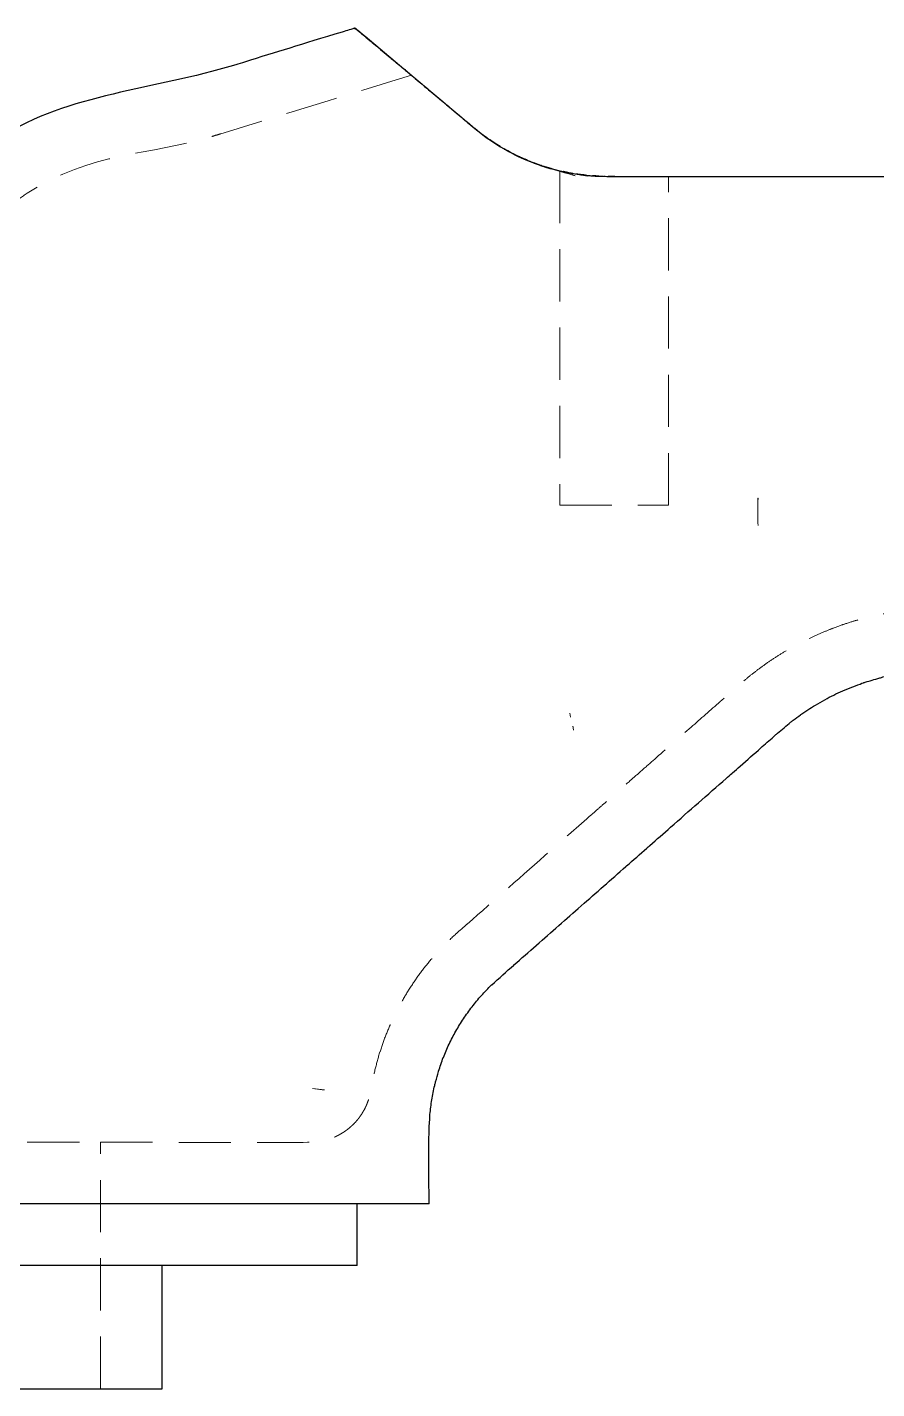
# Model space of a CAD drawing. Header units: millimetres. Extents: x -176 to 23, y -30 to 4.
# Drawn here: x -154.28 to -133.61, y -29.5 to 3.63 of the extents above; entities that cross this region are included whole.
import ezdxf

# ---------------------------------------------------------------- set-up
doc = ezdxf.new("R2010")
doc.units = ezdxf.units.MM
doc.linetypes.add('HIDDEN', pattern=[1.905, 1.27, -0.635])

msp = doc.modelspace()

# ---------------------------------------------------------------- linework, layer by layer
at = {"color": 7, "linetype": 'HIDDEN', "lineweight": 18}
for p, q in [((-146.301, 3.609), (-146.302, 3.609)), ((-146.301, 3.609), (-145.27, 2.744)), ((-146.271, 3.584), (-146.285, 3.595)), ((-146.074, 3.418), (-146.25, 3.566)), ((-145.543, 2.973), (-146.079, 3.423)), ((-146.062, 3.409), (-145.225, 2.706)), ((-144.844, 2.387), (-146.059, 3.406)), ((-146.052, 3.4), (-145.785, 3.176)), ((-145.498, 2.935), (-145.768, 3.161)), ((-145.546, 2.975), (-145.533, 2.965)), ((-145.284, 2.755), (-145.422, 2.871)), ((-145.257, 2.733), (-144.844, 2.386)), ((-145.244, 2.722), (-144.983, 2.503)), ((-144.966, 2.489), (-145.171, 2.66)), ((-145.144, 2.638), (-144.924, 2.454)), ((-145.139, 2.634), (-144.98, 2.501)), ((-145.028, 2.541), (-144.096, 1.759)), ((-144.96, 2.483), (-144.931, 2.46)), ((-144.955, 2.48), (-144.898, 2.432)), ((-144.937, 2.465), (-144.911, 2.443)), ((-144.895, 2.43), (-144.581, 2.166)), ((-144.877, 2.415), (-143.951, 1.637)), ((-144.858, 2.398), (-143.818, 1.525)), ((-144.8, 2.35), (-144.394, 2.009)), ((-144.6, 2.181), (-144.119, 1.778)), ((-143.719, 1.442), (-144.071, 1.738)), ((-144.042, 1.714), (-144.016, 1.691)), ((-143.816, 1.524), (-143.446, 1.214)), ((-143.685, 1.414), (-143.696, 1.423)), ((-143.682, 1.411), (-143.536, 1.289)), ((-143.524, 1.279), (-143.525, 1.279)), ((-143.442, 1.21), (-143.446, 1.213)), ((-143.421, 1.192), (-143.439, 1.208)), ((-143.098, 0.941), (-143.101, 0.943)), ((-142.976, 0.857), (-142.966, 0.849)), ((-142.518, 0.583), (-142.663, 0.661)), ((-141.325, 0.133), (-141.325, 0.133)), ((-141.325, 0.133), (-141.325, -8)), ((-141.086, 0.084), (-141.178, 0.103)), ((-140.955, 0.061), (-140.992, 0.067)), ((-140.568, 0.015), (-140.593, 0.018)), ((-140.431, 0.006), (-140.522, 0.012)), ((-140.294, 0.001), (-140.43, 0.006)), ((-140.21, 0.001), (-140.347, 0.003)), ((-140.252, 0.001), (-140.264, 0.002)), ((-139.063, 0), (-138.68, 0)), ((-138.675, -8), (-138.675, 0)), ((-138.675, 0), (-136.534, 0)), ((-141.325, -8), (-138.675, -8)), ((-154.281, -23.5), (-152.5, -23.5)), ((-152.5, -29.5), (-152.5, -23.5))]:
    msp.add_line(p, q, dxfattribs=at)
at = {"color": 7, "linetype": 'Continuous', "lineweight": 25}
for p, q in [((-142.974, 0.855), (-143.022, 0.887)), ((-143.01, 0.878), (-143.022, 0.886)), ((-142.966, 0.849), (-143.012, 0.88)), ((-142.886, 0.8), (-142.943, 0.835)), ((-142.235, 0.445), (-142.303, 0.475)), ((-141.952, 0.326), (-141.969, 0.333)), ((-141.509, 0.181), (-141.705, 0.239)), ((-141.007, 0.07), (-141.074, 0.083)), ((-140.522, 0.013), (-140.525, 0.013)), ((-140.473, 0.011), (-140.488, 0.011)), ((-140.369, 0.005), (-140.468, 0.011)), ((-139.987, 0), (-140.148, 0)), ((-144.502, -25), (-175.495, -25)), ((-146.25, -26.5), (-146.25, -25)), ((-146.25, -26.5), (-173.75, -26.5)), ((-151, -29.5), (-151, -26.5)), ((-169, -29.5), (-151, -29.5))]:
    msp.add_line(p, q, dxfattribs=at)
at = {"color": 7, "linetype": 'HIDDEN', "lineweight": 18, "flags": 128}
for points in [[(-146.263, 3.577), (-146.314, 3.592), (-146.267, 3.581)], [(-146.267, 3.581), (-146.289, 3.599), (-146.291, 3.601), (-146.299, 3.607)], [(-144.907, 2.439), (-144.905, 2.437), (-144.9, 2.434), (-144.898, 2.432)], [(-144.794, 2.344), (-144.793, 2.344), (-144.537, 2.129), (-144.566, 2.153), (-144.566, 2.153)], [(-144.391, 2.006), (-144.394, 2.009), (-144.401, 2.014)], [(-143.757, 1.474), (-143.764, 1.48), (-143.821, 1.528)], [(-143.766, 1.482), (-143.748, 1.467), (-143.717, 1.441), (-143.712, 1.436)], [(-143.442, 1.21), (-143.443, 1.21), (-143.56, 1.309), (-143.571, 1.318)], [(-141.296, 0.126), (-141.305, 0.128), (-141.314, 0.13), (-141.32, 0.132), (-141.324, 0.133), (-141.325, 0.133), (-141.324, 0.133)], [(-141.32, 0.132), (-141.324, 0.133), (-141.324, 0.133)], [(-140.148, 0), (-140.18, 0), (-140.29, 0.001)], [(-140.287, 0.001), (-140.23, 0.001), (-140.18, 0)], [(-141.071, -13.11), (-141.059, -13.156), (-141.081, -13.062), (-141.071, -13.11)], [(-140.998, -13.402), (-140.995, -13.42), (-140.986, -13.471), (-141.008, -13.373), (-140.998, -13.402)], [(-147.101, -22.229), (-147.051, -22.23), (-147.34, -22.196), (-147.101, -22.229)]]:
    msp.add_lwpolyline(points, dxfattribs=at)
at = {"color": 7, "linetype": 'Continuous', "lineweight": 25, "flags": 128}
for points in [[(-146.302, 3.609), (-146.302, 3.61), (-146.302, 3.609)], [(-146.302, 3.609), (-146.301, 3.609), (-146.299, 3.607), (-146.299, 3.607), (-146.288, 3.598), (-146.283, 3.594), (-146.253, 3.569), (-146.25, 3.566), (-146.207, 3.53), (-146.185, 3.511), (-146.15, 3.482), (-146.144, 3.477), (-146.096, 3.437), (-146.079, 3.423), (-146.07, 3.415), (-146.042, 3.392), (-145.986, 3.344), (-145.983, 3.343), (-145.916, 3.286), (-145.888, 3.263), (-145.844, 3.226), (-145.778, 3.17), (-145.768, 3.162), (-145.757, 3.152), (-145.683, 3.091), (-145.633, 3.048), (-145.594, 3.016), (-145.5, 2.937), (-145.497, 2.934), (-145.45, 2.895), (-145.424, 2.873), (-145.392, 2.846), (-145.371, 2.828), (-145.316, 2.782), (-145.305, 2.774), (-145.259, 2.735), (-145.217, 2.699), (-145.173, 2.662), (-145.16, 2.652), (-145.097, 2.599), (-145.074, 2.579), (-145.029, 2.542), (-144.963, 2.487), (-144.957, 2.481), (-144.878, 2.415), (-144.841, 2.384), (-144.794, 2.345), (-144.707, 2.271), (-144.613, 2.192), (-144.561, 2.149), (-144.514, 2.11), (-144.412, 2.024), (-144.351, 1.973), (-144.305, 1.934), (-144.194, 1.841), (-144.178, 1.828), (-144.077, 1.743), (-143.996, 1.675), (-143.958, 1.643), (-143.835, 1.539), (-143.805, 1.514), (-143.707, 1.432), (-143.671, 1.402), (-143.604, 1.346), (-143.577, 1.323), (-143.442, 1.21), (-143.394, 1.17), (-143.205, 1.019), (-143.155, 0.983), (-143.087, 0.933), (-143.012, 0.879), (-142.851, 0.773), (-142.829, 0.76), (-142.763, 0.72), (-142.639, 0.647), (-142.453, 0.547), (-142.424, 0.532), (-142.418, 0.529), (-142.186, 0.42), (-142.071, 0.373), (-142.019, 0.352), (-141.944, 0.322), (-141.707, 0.239), (-141.693, 0.234), (-141.562, 0.195), (-141.512, 0.182), (-141.333, 0.136), (-141.296, 0.126), (-141.025, 0.072), (-140.953, 0.062), (-140.894, 0.053), (-140.772, 0.036), (-140.748, 0.032), (-140.567, 0.017), (-140.466, 0.008), (-140.18, 0), (-140.081, 0), (-139.76, 0), (-139.59, 0), (-138.443, 0), (-137.963, 0), (-137.319, 0), (-136.217, 0), (-136.082, 0), (-135.94, 0), (-135.137, 0), (-134.101, 0), (-134.074, 0), (-133.03, 0)], [(-142.809, 0.748), (-142.772, 0.725), (-142.818, 0.754), (-142.84, 0.769), (-142.828, 0.761), (-142.867, 0.787), (-142.976, 0.857), (-142.976, 0.857)], [(-142.453, 0.547), (-142.424, 0.533), (-142.419, 0.531)], [(-142.339, 0.492), (-142.381, 0.512), (-142.418, 0.529)], [(-141.965, 0.331), (-141.991, 0.341), (-142.059, 0.368)]]:
    msp.add_lwpolyline(points, dxfattribs=at)
at = {"color": 7, "linetype": 'HIDDEN', "lineweight": 18}
for centre, radius, start, end in [((-140.019, 5.219), 5.272, 229.3961, 232.2325), ((-140.17, 5.021), 5.022, 230.0632, 257.5994), ((-140.8, 4.236), 4.016, 229.7651, 232.665), ((-140.248, 4.9), 4.879, 232.3263, 243.1324), ((-140.427, 4.66), 4.58, 232.287, 235.4848), ((-140.589, 4.366), 4.246, 235.2335, 240.1092), ((-141.043, 3.407), 3.189, 238.7696, 244.4685), ((-140.211, 4.897), 4.893, 243.1747, 258.5448), ((-140.866, 3.433), 3.289, 243.3913, 248.7306), ((-140.604, 3.729), 3.66, 248.1687, 252.467), ((-140.191, 4.95), 4.949, 257.0946, 260.3381), ((-140.213, 4.826), 4.823, 257.6115, 261.2533), ((-140.259, 4.525), 4.519, 258.2162, 264.7054), ((-140.261, 4.431), 4.426, 260.1173, 263.6678), ((-140.115, 5.649), 5.651, 261.4724, 265.7302), ((-136.707, 33.527), 33.735, 262.8034, 263.2437), ((-140.181, 4.974), 4.974, 263.4784, 270.0121), ((-140.124, 5.617), 5.618, 264.3823, 267.7075), ((-140.082, 7.521), 7.522, 266.3008, 269.2548)]:
    msp.add_arc(centre, radius, start, end, dxfattribs=at)
at = {"color": 7, "linetype": 'Continuous', "lineweight": 25}
for points, knots in [([(-146.302, 3.609), (-146.313, 3.606), (-146.328, 3.603), (-146.365, 3.589), (-147.561, 3.23), (-148.263, 3.008), (-149.155, 2.735), (-151.133, 2.127), (-153.651, 1.979), (-155.51, 0.556), (-156.11, 0.132), (-156.426, -0.116), (-157.011, -0.555), (-157.292, -0.791), (-157.865, -1.246), (-158.14, -1.49), (-158.981, -2.196), (-159.522, -2.692), (-160.623, -3.659), (-161.175, -4.145), (-162.825, -5.596), (-163.927, -6.564), (-166.127, -8.498), (-167.229, -9.467), (-169.429, -11.401), (-170.533, -12.371), (-172.183, -13.822), (-172.736, -14.309), (-173.424, -14.914), (-173.563, -15.036), (-173.701, -15.157), (-173.715, -15.17), (-173.784, -15.231), (-173.852, -15.292), (-173.974, -15.4), (-174.035, -15.469), (-174.101, -15.531), (-174.161, -15.598), (-174.287, -15.729), (-174.457, -15.94), (-174.617, -16.158), (-174.764, -16.384), (-174.899, -16.618), (-175.02, -16.858), (-175.129, -17.104), (-175.224, -17.355), (-175.306, -17.612), (-175.374, -17.873), (-175.428, -18.139), (-175.467, -18.407), (-175.492, -18.679), (-175.5, -18.861), (-175.5, -19.135), (-175.5, -19.319), (-175.5, -19.868), (-175.5, -20.241), (-175.502, -22.074), (-175.498, -23.54), (-175.495, -25)], [0, 0, 0, 0, 0.001376, 0.001851, 0.008386, 0.064701, 0.069751, 0.071056, 0.205412, 0.228148, 0.230495, 0.255303, 0.255357, 0.280151, 0.280201, 0.305008, 0.305054, 0.354703, 0.354795, 0.404495, 0.404537, 0.503941, 0.504022, 0.603316, 0.603506, 0.702767, 0.70299, 0.752634, 0.752733, 0.765165, 0.765169, 0.76517, 0.766498, 0.771375, 0.771381, 0.77756, 0.777563, 0.777566, 0.783716, 0.789845, 0.795955, 0.802051, 0.808137, 0.814218, 0.820298, 0.82638, 0.83247, 0.83857, 0.844686, 0.850822, 0.856984, 0.863177, 0.863178, 0.875612, 0.875616, 0.900483, 0.900915, 1, 1, 1, 1]), ([(-143.167, 0.991), (-143.174, 0.997), (-143.186, 1.006), (-143.211, 1.024), (-143.221, 1.031)], [0, 0, 0, 0, 0.607121, 1, 1, 1, 1]), ([(-143.101, 0.943), (-143.136, 0.969), (-143.184, 1.004), (-143.193, 1.011), (-143.199, 1.016), (-143.2, 1.016)], [0, 0, 0, 0, 0.7106208, 0.9524661, 1, 1, 1, 1]), ([(-142.509, 0.577), (-142.511, 0.578), (-142.517, 0.582), (-142.528, 0.59), (-142.561, 0.608), (-142.704, 0.683), (-142.67, 0.665), (-142.668, 0.663)], [0, 0, 0, 0, 0.073289, 0.306394, 0.628921, 0.973617, 1, 1, 1, 1]), ([(-142.663, 0.661), (-142.62, 0.638), (-142.515, 0.581), (-142.575, 0.609), (-142.681, 0.672), (-142.685, 0.674), (-142.686, 0.675)], [0, 0, 0, 0, 0.283065, 0.688738, 0.830796, 1, 1, 1, 1]), ([(-142.433, 0.538), (-142.425, 0.533), (-142.415, 0.528), (-142.578, 0.615), (-142.547, 0.599), (-142.518, 0.583)], [0, 0, 0, 0, 0.180877, 0.237147, 1, 1, 1, 1]), ([(-142.138, 0.4), (-142.142, 0.402), (-142.148, 0.405), (-142.525, 0.572), (-142.143, 0.401), (-142.268, 0.463), (-142.27, 0.455), (-142.44, 0.54), (-142.386, 0.514), (-142.405, 0.523), (-142.419, 0.531)], [0, 0, 0, 0, 0.027802, 0.032748, 0.139881, 0.191291, 0.257079, 0.464004, 0.573247, 1, 1, 1, 1]), ([(-142.109, 0.389), (-142.126, 0.397), (-142.155, 0.411), (-142.211, 0.435), (-142.235, 0.445)], [0, 0, 0, 0, 0.582705, 1, 1, 1, 1]), ([(-141.796, 0.27), (-141.757, 0.255), (-141.715, 0.239), (-141.816, 0.28), (-141.909, 0.312), (-141.989, 0.34)], [0, 0, 0, 0, 0.639434, 0.687896, 1, 1, 1, 1]), ([(-141.511, 0.182), (-141.51, 0.183), (-141.509, 0.185), (-141.567, 0.197), (-141.518, 0.184), (-141.749, 0.251), (-141.704, 0.238), (-141.702, 0.238)], [0, 0, 0, 0, 0.378824, 0.639582, 0.812589, 0.993362, 1, 1, 1, 1]), ([(-141.293, 0.126), (-141.294, 0.126), (-141.296, 0.126), (-141.298, 0.127), (-141.299, 0.127)], [0, 0, 0, 0, 0.515197, 1, 1, 1, 1]), ([(-141.194, 0.107), (-141.195, 0.108), (-141.263, 0.124), (-141.238, 0.117), (-141.213, 0.11)], [0, 0, 0, 0, 0.026579, 1, 1, 1, 1]), ([(-141.161, 0.1), (-141.164, 0.101), (-141.17, 0.103), (-141.263, 0.118), (-141.235, 0.114), (-141.211, 0.11)], [0, 0, 0, 0, 0.267427, 0.382658, 1, 1, 1, 1]), ([(-141.022, 0.071), (-141.002, 0.062), (-140.981, 0.052), (-141.116, 0.093), (-141.244, 0.113), (-141.204, 0.106), (-141.168, 0.101)], [0, 0, 0, 0, 0.761741, 0.797234, 0.822452, 1, 1, 1, 1]), ([(-141.214, 0.111), (-141.218, 0.111), (-141.224, 0.112), (-141.228, 0.113), (-141.229, 0.113)], [0, 0, 0, 0, 0.777792, 1, 1, 1, 1]), ([(-141.178, 0.103), (-141.158, 0.098), (-141.105, 0.085), (-141.208, 0.11), (-141.218, 0.111), (-141.219, 0.111), (-141.219, 0.111)], [0, 0, 0, 0, 0.284317, 0.750606, 0.976926, 1, 1, 1, 1]), ([(-140.992, 0.067), (-141.03, 0.074), (-141.074, 0.082), (-141.084, 0.084), (-141.086, 0.084)], [0, 0, 0, 0, 0.863122, 1, 1, 1, 1]), ([(-140.664, 0.025), (-140.688, 0.029), (-140.733, 0.035), (-140.877, 0.048), (-140.904, 0.054), (-140.926, 0.058)], [0, 0, 0, 0, 0.187179, 0.346111, 1, 1, 1, 1]), ([(-140.786, 0.04), (-140.79, 0.04), (-140.873, 0.05), (-140.823, 0.044), (-140.775, 0.039)], [0, 0, 0, 0, 0.04484, 1, 1, 1, 1]), ([(-140.757, 0.037), (-140.773, 0.039), (-140.792, 0.042), (-140.833, 0.046), (-140.842, 0.047)], [0, 0, 0, 0, 0.788905, 1, 1, 1, 1]), ([(-140.468, 0.011), (-140.481, 0.012), (-140.529, 0.015), (-140.529, 0.015), (-140.529, 0.014)], [0, 0, 0, 0, 0.268377, 1, 1, 1, 1]), ([(-140.38, 0.006), (-140.402, 0.008), (-140.433, 0.011), (-140.506, 0.012), (-140.453, 0.01), (-140.483, 0.011), (-140.486, 0.01), (-140.501, 0.011), (-140.503, 0.011)], [0, 0, 0, 0, 0.1176126, 0.1688553, 0.3955752, 0.6623542, 0.9395062, 1, 1, 1, 1]), ([(-144.502, -25), (-144.504, -24.822), (-144.506, -24.579), (-144.508, -24.105), (-144.506, -23.8), (-144.511, -23.436), (-144.503, -23.306), (-144.499, -23.065), (-144.486, -22.945), (-144.481, -22.825), (-144.474, -22.766), (-144.47, -22.706), (-144.454, -22.587), (-144.447, -22.528), (-144.426, -22.411), (-144.418, -22.351), (-144.393, -22.235), (-144.382, -22.176), (-144.36, -22.09), (-144.328, -21.976), (-144.298, -21.862), (-144.274, -21.776), (-144.233, -21.665), (-144.203, -21.547), (-144.11, -21.333), (-144.069, -21.218), (-143.961, -21.01), (-143.913, -20.899), (-143.79, -20.699), (-143.734, -20.592), (-143.597, -20.401), (-143.533, -20.297), (-143.383, -20.116), (-143.311, -20.017), (-143.148, -19.846), (-143.069, -19.751), (-142.8, -19.511), (-142.62, -19.347), (-142.258, -19.029), (-142.074, -18.868), (-141.53, -18.389), (-141.164, -18.068), (-140.44, -17.431), (-140.069, -17.104), (-139.539, -16.639), (-139.359, -16.48), (-139.17, -16.314), (-138.976, -16.144), (-138.344, -15.585), (-137.683, -15.007), (-137.175, -14.56), (-137.064, -14.463), (-136.825, -14.253), (-136.582, -14.039), (-136.302, -13.792), (-136.164, -13.671), (-135.942, -13.474), (-135.785, -13.351), (-135.608, -13.2), (-135.514, -13.141), (-135.445, -13.086), (-135.391, -13.051), (-135.294, -12.983), (-135.133, -12.884), (-134.8, -12.685), (-134.415, -12.497), (-134.02, -12.353), (-133.922, -12.316), (-133.897, -12.309), (-133.815, -12.284), (-133.64, -12.233), (-133.401, -12.162), (-133.314, -12.153), (-133.038, -12.088), (-133.082, -12.092), (-132.528, -12.026), (-132.507, -12.018), (-131.671, -11.989), (-131.86, -11.995), (-132, -12)], [0, 0, 0, 0, 0.024257, 0.033041, 0.064852, 0.066155, 0.082594, 0.082602, 0.098977, 0.098981, 0.098983, 0.107136, 0.107139, 0.115269, 0.115275, 0.123383, 0.123392, 0.131481, 0.131486, 0.135492, 0.14762, 0.147637, 0.147672, 0.163759, 0.163831, 0.179869, 0.179939, 0.195983, 0.196051, 0.212122, 0.212186, 0.228305, 0.228367, 0.244552, 0.24461, 0.260889, 0.261008, 0.293808, 0.293938, 0.326759, 0.32706, 0.392662, 0.393017, 0.458566, 0.459686, 0.489339, 0.491607, 0.493888, 0.524599, 0.606415, 0.614639, 0.615927, 0.627115, 0.65761, 0.659758, 0.67911, 0.682586, 0.701367, 0.705136, 0.71565, 0.716932, 0.718046, 0.729316, 0.729483, 0.751562, 0.773692, 0.795616, 0.79598, 0.797107, 0.800263, 0.820361, 0.824747, 0.837492, 0.851208, 0.869042, 0.89058, 0.900106, 0.92561, 1, 1, 1, 1])]:
    msp.add_open_spline(points, degree=3, knots=knots, dxfattribs=at)
at = {"color": 7, "linetype": 'HIDDEN', "lineweight": 18}
for points, knots in [([(-146.288, 3.598), (-146.259, 3.574), (-146.22, 3.541), (-146.338, 3.64), (-146.2, 3.524), (-146.073, 3.418)], [0, 0, 0, 0, 0.1861521, 0.2554543, 1, 1, 1, 1]), ([(-146.301, 3.609), (-146.202, 3.526), (-146.094, 3.436), (-145.991, 3.349), (-145.984, 3.343)], [0, 0, 0, 0, 0.930594, 1, 1, 1, 1]), ([(-146.149, 3.481), (-145.899, 3.272), (-145.446, 2.891), (-144.992, 2.511), (-144.788, 2.34)], [0, 0, 0, 0, 0.550853, 1, 1, 1, 1]), ([(-146.029, 3.381), (-145.804, 3.192), (-145.549, 2.978), (-145.297, 2.766), (-145.267, 2.741)], [0, 0, 0, 0, 0.882213, 1, 1, 1, 1]), ([(-145.697, 3.102), (-145.671, 3.08), (-145.643, 3.057), (-145.947, 3.312), (-145.395, 2.848), (-144.843, 2.386)], [0, 0, 0, 0, 0.098727, 0.100772, 1, 1, 1, 1]), ([(-145.883, 3.258), (-145.899, 3.272), (-145.955, 3.319), (-145.552, 2.981), (-145.262, 2.737)], [0, 0, 0, 0, 0.278779, 1, 1, 1, 1]), ([(-145.875, 3.251), (-145.857, 3.236), (-145.837, 3.22), (-145.877, 3.253), (-145.88, 3.256)], [0, 0, 0, 0, 0.9109494, 1, 1, 1, 1]), ([(-145.513, 2.948), (-145.641, 3.055), (-146.008, 3.363), (-145.558, 2.985), (-145.264, 2.739)], [0, 0, 0, 0, 0.348607, 1, 1, 1, 1]), ([(-145.433, 2.88), (-145.459, 2.903), (-145.508, 2.943), (-145.831, 3.215), (-145.834, 3.217), (-145.835, 3.218)], [0, 0, 0, 0, 0.490273, 0.903937, 1, 1, 1, 1]), ([(-145.224, 2.705), (-145.351, 2.812), (-145.527, 2.96), (-145.597, 3.018), (-145.617, 3.035)], [0, 0, 0, 0, 0.720952, 1, 1, 1, 1]), ([(-145.273, 2.747), (-145.366, 2.824), (-145.592, 3.014), (-145.594, 3.016), (-145.595, 3.017)], [0, 0, 0, 0, 0.406912, 1, 1, 1, 1]), ([(-145.343, 2.805), (-145.346, 2.808), (-145.384, 2.84), (-145.42, 2.87), (-145.452, 2.897)], [0, 0, 0, 0, 0.079614, 1, 1, 1, 1]), ([(-145.445, 2.891), (-145.331, 2.795), (-145.168, 2.658), (-145.387, 2.842), (-145.315, 2.782), (-145.283, 2.755)], [0, 0, 0, 0, 0.563318, 0.799767, 1, 1, 1, 1]), ([(-145.424, 2.873), (-145.41, 2.861), (-145.369, 2.827), (-145.401, 2.854), (-145.423, 2.872)], [0, 0, 0, 0, 0.350528, 1, 1, 1, 1]), ([(-145.42, 2.869), (-145.403, 2.855), (-145.368, 2.826), (-145.312, 2.779), (-145.284, 2.755)], [0, 0, 0, 0, 0.484487, 1, 1, 1, 1]), ([(-145.285, 2.757), (-145.287, 2.758), (-145.303, 2.772), (-145.292, 2.762), (-145.281, 2.753)], [0, 0, 0, 0, 0.0892175, 1, 1, 1, 1]), ([(-145.242, 2.72), (-145.084, 2.588), (-144.816, 2.363), (-145.295, 2.765), (-145.19, 2.677), (-145.171, 2.661)], [0, 0, 0, 0, 0.537038, 0.913652, 1, 1, 1, 1]), ([(-144.928, 2.457), (-144.916, 2.447), (-144.905, 2.438), (-145.048, 2.557), (-145.15, 2.643), (-145.252, 2.729)], [0, 0, 0, 0, 0.230255, 0.230631, 1, 1, 1, 1]), ([(-144.924, 2.453), (-145.014, 2.529), (-145.133, 2.629), (-145.214, 2.697), (-145.234, 2.714)], [0, 0, 0, 0, 0.7599922, 1, 1, 1, 1]), ([(-145.177, 2.665), (-145.175, 2.664), (-145.173, 2.662), (-145.176, 2.665), (-145.177, 2.666)], [0, 0, 0, 0, 0.647654, 1, 1, 1, 1]), ([(-144.974, 2.496), (-145.023, 2.536), (-145.09, 2.593), (-145.15, 2.643), (-145.167, 2.657)], [0, 0, 0, 0, 0.7231021, 1, 1, 1, 1]), ([(-144.933, 2.461), (-146.479, 1.987), (-148.07, 1.5), (-149.674, 1.007), (-149.751, 0.983), (-151.273, 0.512), (-152.845, 0.614), (-154.547, -0.59), (-154.606, -0.637), (-154.875, -0.819), (-155.152, -1.035), (-155.68, -1.422), (-155.935, -1.63), (-156.454, -2.03), (-156.703, -2.244), (-157.212, -2.658), (-157.456, -2.878), (-157.964, -3.313), (-158.218, -3.542), (-158.985, -4.217), (-159.498, -4.668), (-162.055, -6.916), (-164.105, -8.718), (-167.177, -11.418), (-168.205, -12.322), (-170.252, -14.122), (-171.279, -15.024), (-172.431, -16.037), (-172.561, -16.152), (-172.791, -16.353), (-172.889, -16.448), (-173.032, -16.578), (-173.11, -16.668), (-173.225, -16.801), (-173.332, -16.941), (-173.432, -17.086), (-173.524, -17.235), (-173.609, -17.389), (-173.685, -17.546), (-173.754, -17.708), (-173.815, -17.872), (-173.867, -18.04), (-173.911, -18.21), (-173.947, -18.382), (-173.973, -18.557), (-173.989, -18.693), (-173.993, -18.811), (-173.999, -18.87), (-173.999, -18.953), (-173.999, -19.026), (-174, -19.098), (-174, -19.47), (-173.999, -19.814), (-174, -20.168), (-174.001, -20.771), (-174.033, -21.297), (-173.995, -22.098), (-173.996, -22.109), (-173.988, -22.172), (-173.986, -22.216), (-173.969, -22.292), (-173.963, -22.338), (-173.94, -22.412), (-173.93, -22.458), (-173.901, -22.53), (-173.887, -22.575), (-173.852, -22.644), (-173.834, -22.688), (-173.794, -22.753), (-173.773, -22.796), (-173.728, -22.857), (-173.703, -22.899), (-173.653, -22.956), (-173.624, -22.995), (-173.57, -23.048), (-173.538, -23.085), (-173.481, -23.132), (-173.444, -23.168), (-173.384, -23.209), (-173.343, -23.242), (-173.282, -23.278), (-173.236, -23.309), (-173.175, -23.337), (-173.124, -23.366), (-173.064, -23.388), (-173.005, -23.414), (-172.95, -23.429), (-172.88, -23.452), (-172.834, -23.46), (-172.748, -23.481), (-172.716, -23.482), (-172.622, -23.499), (-172.5, -23.5), (-172.475, -23.507), (-169.979, -23.503), (-167.5, -23.5)], [0, 0, 0, 0, 0.100944, 0.103819, 0.104699, 0.105984, 0.203343, 0.211512, 0.211886, 0.212347, 0.232771, 0.232813, 0.253226, 0.253264, 0.273683, 0.273718, 0.294161, 0.294193, 0.315431, 0.315466, 0.357938, 0.358011, 0.527883, 0.52819, 0.613111, 0.613279, 0.698202, 0.698369, 0.708995, 0.709006, 0.717441, 0.717443, 0.72113, 0.724803, 0.728465, 0.732118, 0.735765, 0.739408, 0.74305, 0.746691, 0.750334, 0.75398, 0.757632, 0.761293, 0.764964, 0.768649, 0.76979, 0.772353, 0.772353, 0.774966, 0.776877, 0.776878, 0.798149, 0.798447, 0.798834, 0.836594, 0.838568, 0.839668, 0.839974, 0.842246, 0.842554, 0.844825, 0.845133, 0.847403, 0.847715, 0.849983, 0.850298, 0.852563, 0.852882, 0.855145, 0.855469, 0.857728, 0.858057, 0.860314, 0.860649, 0.862903, 0.863246, 0.865496, 0.865851, 0.868096, 0.868466, 0.870705, 0.871096, 0.873328, 0.873753, 0.875976, 0.876463, 0.878672, 0.879285, 0.881477, 0.882474, 0.884668, 0.887268, 0.888044, 1, 1, 1, 1]), ([(-144.737, 2.297), (-144.784, 2.336), (-144.849, 2.39), (-144.751, 2.308), (-144.821, 2.367), (-144.873, 2.411)], [0, 0, 0, 0, 0.405159, 0.556144, 1, 1, 1, 1]), ([(-144.574, 2.16), (-144.653, 2.226), (-144.754, 2.311), (-144.845, 2.388), (-144.866, 2.405)], [0, 0, 0, 0, 0.778969, 1, 1, 1, 1]), ([(-144.861, 2.401), (-144.648, 2.222), (-144.392, 2.007), (-144.091, 1.754), (-144.014, 1.69), (-143.98, 1.661)], [0, 0, 0, 0, 0.734388, 0.882782, 1, 1, 1, 1]), ([(-144.1, 1.762), (-144.336, 1.96), (-144.575, 2.161), (-144.851, 2.392), (-144.855, 2.395)], [0, 0, 0, 0, 0.987174, 1, 1, 1, 1]), ([(-144.119, 1.778), (-144.189, 1.837), (-144.434, 2.043), (-144.678, 2.247), (-144.851, 2.392)], [0, 0, 0, 0, 0.288613, 1, 1, 1, 1]), ([(-144.799, 2.349), (-144.74, 2.299), (-144.655, 2.228), (-144.597, 2.179), (-144.579, 2.164)], [0, 0, 0, 0, 0.692277, 1, 1, 1, 1]), ([(-144.632, 2.209), (-144.668, 2.239), (-144.71, 2.274), (-144.758, 2.314), (-144.765, 2.32)], [0, 0, 0, 0, 0.850934, 1, 1, 1, 1]), ([(-144.436, 2.044), (-144.442, 2.049), (-144.477, 2.078), (-144.514, 2.109), (-144.544, 2.135)], [0, 0, 0, 0, 0.178707, 1, 1, 1, 1]), ([(-144.544, 2.135), (-144.468, 2.071), (-144.389, 2.005), (-144.297, 1.928), (-144.295, 1.926)], [0, 0, 0, 0, 0.977804, 1, 1, 1, 1]), ([(-144.084, 1.749), (-144.2, 1.846), (-144.317, 1.944), (-144.509, 2.105), (-144.512, 2.108)], [0, 0, 0, 0, 0.9830989, 1, 1, 1, 1]), ([(-144.418, 2.029), (-144.442, 2.049), (-144.469, 2.072), (-144.5, 2.098), (-144.503, 2.1)], [0, 0, 0, 0, 0.914576, 1, 1, 1, 1]), ([(-144.428, 2.037), (-144.405, 2.018), (-144.33, 1.955), (-144.282, 1.915), (-144.248, 1.886)], [0, 0, 0, 0, 0.296391, 1, 1, 1, 1]), ([(-144.338, 1.962), (-144.245, 1.884), (-144.146, 1.801), (-144.114, 1.774), (-144.112, 1.772)], [0, 0, 0, 0, 0.944042, 1, 1, 1, 1]), ([(-144.276, 1.91), (-144.098, 1.76), (-143.904, 1.598), (-143.754, 1.472), (-143.732, 1.453), (-143.724, 1.446)], [0, 0, 0, 0, 0.879957, 0.955135, 1, 1, 1, 1]), ([(-144.066, 1.733), (-144.044, 1.715), (-143.988, 1.668), (-143.931, 1.621), (-143.897, 1.591)], [0, 0, 0, 0, 0.3867919, 1, 1, 1, 1]), ([(-143.73, 1.452), (-143.758, 1.475), (-143.867, 1.567), (-143.968, 1.652), (-144.045, 1.716)], [0, 0, 0, 0, 0.2468567, 1, 1, 1, 1]), ([(-144.038, 1.71), (-144.016, 1.692), (-143.97, 1.653), (-144.015, 1.691), (-144.039, 1.711)], [0, 0, 0, 0, 0.454604, 1, 1, 1, 1]), ([(-143.668, 1.399), (-143.606, 1.348), (-143.299, 1.09), (-143.96, 1.645), (-143.249, 1.048), (-144.025, 1.7), (-143.922, 1.612), (-143.821, 1.528)], [0, 0, 0, 0, 0.061611, 0.306115, 0.608669, 0.620491, 1, 1, 1, 1]), ([(-143.792, 1.504), (-143.679, 1.409), (-143.539, 1.292), (-143.748, 1.467), (-143.787, 1.499)], [0, 0, 0, 0, 0.813057, 1, 1, 1, 1]), ([(-143.623, 1.362), (-143.573, 1.32), (-143.502, 1.26), (-143.618, 1.358), (-143.668, 1.4), (-143.686, 1.415)], [0, 0, 0, 0, 0.61611, 0.866262, 1, 1, 1, 1]), ([(-143.442, 1.21), (-143.44, 1.208), (-143.434, 1.203), (-143.458, 1.224), (-143.474, 1.237)], [0, 0, 0, 0, 0.3423775, 1, 1, 1, 1]), ([(-143.2, 1.016), (-143.207, 1.021), (-143.232, 1.038), (-143.313, 1.104), (-143.3, 1.094), (-143.292, 1.088)], [0, 0, 0, 0, 0.128255, 0.468937, 1, 1, 1, 1]), ([(-143.221, 1.031), (-143.224, 1.034), (-143.241, 1.046), (-143.257, 1.06), (-143.281, 1.08), (-143.301, 1.096)], [0, 0, 0, 0, 0.040857, 0.20784, 1, 1, 1, 1]), ([(-143.022, 0.887), (-143.024, 0.888), (-143.159, 0.976), (-142.978, 0.859), (-143.037, 0.899), (-143.073, 0.923)], [0, 0, 0, 0, 0.006032, 0.408891, 1, 1, 1, 1]), ([(-142.943, 0.835), (-142.932, 0.83), (-142.766, 0.731), (-143.258, 1.033), (-142.735, 0.7), (-142.945, 0.837), (-142.974, 0.855)], [0, 0, 0, 0, 0.01925, 0.316735, 0.907699, 1, 1, 1, 1]), ([(-143.012, 0.88), (-143.013, 0.88), (-143.017, 0.883), (-143.032, 0.893), (-143.028, 0.891), (-143.027, 0.89)], [0, 0, 0, 0, 0.015346, 0.458307, 1, 1, 1, 1]), ([(-142.782, 0.731), (-142.811, 0.748), (-142.861, 0.78), (-142.872, 0.789), (-142.832, 0.763), (-142.878, 0.794), (-142.886, 0.8)], [0, 0, 0, 0, 0.421984, 0.738331, 0.953731, 1, 1, 1, 1]), ([(-142.668, 0.663), (-142.61, 0.629), (-142.544, 0.589), (-142.781, 0.73), (-142.798, 0.741), (-142.809, 0.748)], [0, 0, 0, 0, 0.7545023, 0.8531781, 1, 1, 1, 1]), ([(-142.686, 0.675), (-142.681, 0.672), (-142.676, 0.668), (-142.775, 0.726), (-142.776, 0.727), (-142.776, 0.727)], [0, 0, 0, 0, 0.932419, 0.984726, 1, 1, 1, 1]), ([(-142.497, 0.569), (-142.496, 0.569), (-142.493, 0.567), (-142.459, 0.549), (-142.497, 0.57), (-142.509, 0.577)], [0, 0, 0, 0, 0.078819, 0.707295, 1, 1, 1, 1]), ([(-142.433, 0.537), (-142.435, 0.538), (-142.437, 0.539), (-142.426, 0.534), (-142.432, 0.537), (-142.433, 0.538)], [0, 0, 0, 0, 0.806457, 0.94312, 1, 1, 1, 1]), ([(-142.303, 0.475), (-142.312, 0.479), (-142.434, 0.532), (-142.306, 0.479), (-142.371, 0.508), (-142.418, 0.529)], [0, 0, 0, 0, 0.0216207, 0.2996434, 1, 1, 1, 1]), ([(-142.09, 0.38), (-142.089, 0.379), (-142.084, 0.376), (-142.2, 0.428), (-142.074, 0.372), (-142.109, 0.389), (-142.109, 0.389)], [0, 0, 0, 0, 0.267927, 0.794963, 0.99785, 1, 1, 1, 1]), ([(-141.989, 0.34), (-141.913, 0.314), (-141.816, 0.281), (-142.033, 0.353), (-141.957, 0.326), (-142.057, 0.367), (-142.092, 0.38), (-142.124, 0.394), (-142.138, 0.4)], [0, 0, 0, 0, 0.322553, 0.411365, 0.765955, 0.911819, 0.960684, 1, 1, 1, 1]), ([(-141.969, 0.333), (-141.983, 0.338), (-141.999, 0.344), (-142.126, 0.39), (-142.092, 0.379), (-142.059, 0.368)], [0, 0, 0, 0, 0.183615, 0.22416, 1, 1, 1, 1]), ([(-141.73, 0.247), (-141.738, 0.248), (-141.748, 0.249), (-141.865, 0.297), (-141.95, 0.323), (-141.951, 0.325), (-141.952, 0.326)], [0, 0, 0, 0, 0.38455, 0.506452, 0.615002, 1, 1, 1, 1]), ([(-141.702, 0.238), (-141.744, 0.252), (-141.835, 0.283), (-141.81, 0.275), (-141.796, 0.27)], [0, 0, 0, 0, 0.455804, 1, 1, 1, 1]), ([(-141.705, 0.239), (-141.706, 0.239), (-141.727, 0.245), (-141.728, 0.246), (-141.728, 0.246)], [0, 0, 0, 0, 0.025856, 1, 1, 1, 1]), ([(-141.523, 0.185), (-141.514, 0.182), (-141.505, 0.179), (-141.511, 0.181), (-141.511, 0.182)], [0, 0, 0, 0, 0.928927, 1, 1, 1, 1]), ([(-141.521, 0.183), (-141.027, 0.039), (-140.532, -0.105), (-141.507, 0.18), (-141.509, 0.181)], [0, 0, 0, 0, 0.997367, 1, 1, 1, 1]), ([(-141.229, 0.113), (-141.23, 0.113), (-141.233, 0.113), (-141.242, 0.115), (-141.254, 0.117), (-141.266, 0.12), (-141.278, 0.122), (-141.29, 0.125), (-141.301, 0.128), (-141.31, 0.13), (-141.318, 0.131), (-141.323, 0.133), (-141.328, 0.134), (-141.322, 0.132), (-141.388, 0.154), (-141.454, 0.168), (-141.517, 0.182)], [0, 0, 0, 0, 0.023179, 0.058204, 0.089974, 0.118039, 0.141857, 0.161311, 0.178105, 0.192088, 0.204775, 0.217842, 0.234343, 0.28984, 0.325069, 1, 1, 1, 1]), ([(-141.299, 0.127), (-141.302, 0.127), (-141.308, 0.129), (-141.315, 0.131), (-141.321, 0.132), (-141.326, 0.133), (-141.324, 0.132), (-141.337, 0.136), (-141.432, 0.161), (-141.507, 0.18)], [0, 0, 0, 0, 0.00803, 0.018055, 0.027813, 0.038817, 0.059916, 0.257944, 1, 1, 1, 1]), ([(-141.297, 0.126), (-141.299, 0.127), (-141.305, 0.128), (-141.314, 0.13), (-141.319, 0.131), (-141.324, 0.133), (-141.324, 0.133), (-141.324, 0.133)], [0, 0, 0, 0, 0.257552, 0.522738, 0.773315, 0.967816, 1, 1, 1, 1]), ([(-141.32, 0.132), (-141.322, 0.132), (-141.324, 0.133), (-141.324, 0.133), (-141.324, 0.133)], [0, 0, 0, 0, 0.963503, 1, 1, 1, 1]), ([(-141.219, 0.111), (-141.221, 0.111), (-141.225, 0.111), (-141.224, 0.111), (-141.233, 0.112), (-141.242, 0.114), (-141.254, 0.117), (-141.267, 0.12), (-141.281, 0.123), (-141.29, 0.125), (-141.296, 0.126), (-141.296, 0.126)], [0, 0, 0, 0, 0.204149, 0.358132, 0.495775, 0.626237, 0.744634, 0.845539, 0.925802, 0.99259, 1, 1, 1, 1]), ([(-141.211, 0.11), (-141.209, 0.109), (-141.203, 0.107), (-141.216, 0.109), (-141.217, 0.109), (-141.228, 0.111), (-141.24, 0.114), (-141.252, 0.116), (-141.267, 0.12), (-141.281, 0.123), (-141.29, 0.125), (-141.294, 0.126), (-141.294, 0.126)], [0, 0, 0, 0, 0.120804, 0.320916, 0.458431, 0.58013, 0.690041, 0.791934, 0.874567, 0.94377, 0.999831, 1, 1, 1, 1]), ([(-141.168, 0.101), (-141.168, 0.101), (-141.171, 0.101), (-141.194, 0.105), (-141.204, 0.107), (-141.221, 0.11), (-141.238, 0.113), (-141.253, 0.117), (-141.269, 0.12), (-141.282, 0.123), (-141.29, 0.125), (-141.293, 0.126)], [0, 0, 0, 0, 0.040517, 0.300607, 0.455594, 0.584397, 0.696071, 0.796767, 0.880123, 0.952412, 1, 1, 1, 1]), ([(-141.074, 0.083), (-141.08, 0.084), (-141.099, 0.089), (-141.061, 0.074), (-141.178, 0.103), (-141.194, 0.107)], [0, 0, 0, 0, 0.307014, 0.904771, 1, 1, 1, 1]), ([(-140.937, 0.058), (-140.689, 0.014), (-140.414, -0.034), (-141.117, 0.089), (-141.148, 0.097), (-141.161, 0.1)], [0, 0, 0, 0, 0.844289, 0.934133, 1, 1, 1, 1]), ([(-140.926, 0.058), (-140.926, 0.058), (-140.925, 0.058), (-140.916, 0.056), (-140.911, 0.055), (-140.997, 0.067), (-140.757, 0.034), (-141.021, 0.071), (-141.022, 0.071), (-141.022, 0.071)], [0, 0, 0, 0, 0.033507, 0.120645, 0.310377, 0.465339, 0.917501, 0.990484, 1, 1, 1, 1]), ([(-140.954, 0.06), (-140.951, 0.06), (-140.947, 0.058), (-140.993, 0.067), (-141.007, 0.07)], [0, 0, 0, 0, 0.704139, 1, 1, 1, 1]), ([(-140.775, 0.039), (-140.76, 0.037), (-140.733, 0.034), (-140.829, 0.043), (-140.861, 0.049), (-140.84, 0.045), (-140.838, 0.045), (-140.823, 0.041), (-140.935, 0.057), (-140.937, 0.058), (-140.937, 0.058)], [0, 0, 0, 0, 0.075533, 0.136495, 0.197949, 0.297653, 0.48471, 0.797464, 0.997304, 1, 1, 1, 1]), ([(-140.593, 0.018), (-140.634, 0.021), (-140.697, 0.026), (-140.659, 0.026), (-140.791, 0.037), (-140.858, 0.049), (-140.854, 0.047), (-140.835, 0.044), (-140.845, 0.044), (-140.908, 0.053), (-140.933, 0.057)], [0, 0, 0, 0, 0.251343, 0.3819947, 0.4531533, 0.5300589, 0.5708824, 0.6796949, 0.8742664, 1, 1, 1, 1]), ([(-140.842, 0.047), (-140.852, 0.048), (-140.897, 0.052), (-140.836, 0.045), (-140.852, 0.046), (-140.844, 0.044), (-140.908, 0.053), (-140.933, 0.057)], [0, 0, 0, 0, 0.036039, 0.164938, 0.372597, 0.751224, 1, 1, 1, 1]), ([(-140.525, 0.013), (-140.525, 0.013), (-140.527, 0.013), (-140.524, 0.013), (-140.621, 0.019), (-140.496, 0.011), (-140.708, 0.027), (-140.512, 0.007), (-140.759, 0.037), (-140.786, 0.04)], [0, 0, 0, 0, 0.006682, 0.119553, 0.172042, 0.503436, 0.679539, 0.965407, 1, 1, 1, 1]), ([(-140.264, 0.002), (-140.264, 0.002), (-140.235, 0.002), (-140.275, -0.003), (-140.436, 0.01), (-140.516, 0.012), (-140.463, 0.01), (-140.484, 0.01), (-140.492, 0.01), (-140.488, 0.009), (-140.681, 0.023), (-140.536, 0.013), (-140.579, 0.016), (-140.685, 0.025), (-140.695, 0.029), (-140.745, 0.035), (-140.757, 0.037)], [0, 0, 0, 0, 0.000216, 0.099722, 0.139276, 0.149368, 0.187567, 0.240219, 0.306002, 0.372288, 0.401252, 0.621939, 0.760538, 0.903838, 0.975285, 1, 1, 1, 1]), ([(-140.503, 0.011), (-140.505, 0.011), (-140.508, 0.011), (-140.667, 0.023), (-140.442, 0.005), (-140.8, 0.037), (-140.586, 0.015), (-140.66, 0.025), (-140.664, 0.025)], [0, 0, 0, 0, 0.084676, 0.133317, 0.498393, 0.664252, 0.983512, 1, 1, 1, 1]), ([(-140.488, 0.011), (-140.483, 0.011), (-140.473, 0.01), (-140.472, 0.009), (-140.485, 0.01), (-140.486, 0.009), (-140.542, 0.013), (-140.56, 0.014)], [0, 0, 0, 0, 0.166324, 0.367159, 0.62439, 0.880522, 1, 1, 1, 1]), ([(-140.529, 0.014), (-140.527, 0.014), (-140.522, 0.014), (-140.522, 0.014), (-140.522, 0.013)], [0, 0, 0, 0, 0.447852, 1, 1, 1, 1]), ([(-140.291, 0.003), (-140.34, 0.008), (-140.414, 0.016), (-140.088, -0.014), (-140.459, 0.011), (-140.47, 0.011), (-140.473, 0.011)], [0, 0, 0, 0, 0.6284735, 0.9403044, 0.9819881, 1, 1, 1, 1]), ([(-140.283, 0.003), (-140.272, 0), (-140.26, -0.004), (-140.377, 0.005), (-140.38, 0.006)], [0, 0, 0, 0, 0.972161, 1, 1, 1, 1]), ([(-140.18, 0), (-140.246, 0.005), (-140.355, 0.012), (-139.994, -0.017), (-140.351, 0.004), (-140.369, 0.005)], [0, 0, 0, 0, 0.587277, 0.979091, 1, 1, 1, 1]), ([(-138.675, 0), (-138.651, 0), (-138.175, 0), (-137.801, 0), (-137.446, 0)], [0, 0, 0, 0, 0.049911, 1, 1, 1, 1]), ([(-138.675, 0), (-138.631, 0), (-137.974, 0), (-137.39, 0), (-136.846, 0)], [0, 0, 0, 0, 0.067266, 1, 1, 1, 1]), ([(-136.499, -8.493), (-136.499, -8.487), (-136.507, -8.304), (-136.491, -7.379), (-136.51, -8.277), (-136.499, -8.49), (-136.499, -8.493)], [0, 0, 0, 0, 0.016978, 0.501346, 0.992115, 1, 1, 1, 1]), ([(-152.5, -23.5), (-150.038, -23.506), (-147.516, -23.512), (-147.391, -23.499), (-147.282, -23.497), (-147.241, -23.489), (-147.162, -23.483), (-147.104, -23.468), (-147.038, -23.457), (-146.978, -23.437), (-146.917, -23.421), (-146.859, -23.396), (-146.8, -23.376), (-146.744, -23.346), (-146.688, -23.321), (-146.634, -23.286), (-146.58, -23.257), (-146.529, -23.218), (-146.478, -23.184), (-146.431, -23.141), (-146.383, -23.103), (-146.34, -23.056), (-146.295, -23.015), (-146.256, -22.964), (-146.214, -22.919), (-146.18, -22.866), (-146.142, -22.817), (-146.112, -22.761), (-146.078, -22.709), (-146.053, -22.651), (-146.024, -22.597), (-146.004, -22.537), (-145.979, -22.48), (-145.964, -22.419), (-145.944, -22.36), (-145.935, -22.303), (-145.925, -22.257), (-145.918, -22.222), (-145.912, -22.186), (-145.904, -22.153), (-145.903, -22.139), (-145.868, -21.995), (-145.852, -21.854), (-145.775, -21.579), (-145.745, -21.437), (-145.65, -21.168), (-145.611, -21.028), (-145.499, -20.766), (-145.45, -20.63), (-145.321, -20.376), (-145.263, -20.243), (-145.118, -19.998), (-145.051, -19.869), (-144.89, -19.634), (-144.814, -19.509), (-144.637, -19.285), (-144.554, -19.164), (-144.361, -18.951), (-144.269, -18.836), (-144.062, -18.636), (-143.96, -18.529), (-143.763, -18.355), (-143.671, -18.274), (-142.906, -17.602), (-142.228, -17.005), (-141.217, -16.116), (-140.877, -15.817), (-140.462, -15.453), (-140.284, -15.296), (-140.144, -15.175), (-140.028, -15.071), (-140.03, -15.073), (-139.836, -14.902), (-139.675, -14.761), (-139.319, -14.447), (-138.862, -14.043), (-138.227, -13.488), (-137.686, -13.015), (-137.431, -12.788), (-137.3, -12.673), (-137.16, -12.549), (-136.981, -12.393), (-136.827, -12.257), (-136.596, -12.071), (-136.347, -11.885), (-136.091, -11.711), (-135.828, -11.548), (-135.561, -11.397), (-135.284, -11.256), (-135.016, -11.129), (-134.802, -11.046), (-134.721, -11.01), (-134.684, -10.998), (-134.468, -10.916), (-134.386, -10.89), (-134.165, -10.818), (-134.098, -10.8), (-133.857, -10.732), (-133.809, -10.722), (-133.541, -10.659), (-133.519, -10.656), (-133.213, -10.597), (-133.227, -10.602), (-132.857, -10.546), (-132.912, -10.558), (-132.665, -10.524), (-132.333, -10.508), (-132.27, -10.503), (-132.797, -10.518), (-132.009, -10.5), (-131.992, -10.5), (-131.992, -10.5)], [0, 0, 0, 0, 0.189246, 0.193898, 0.199597, 0.202433, 0.20625, 0.208483, 0.2115, 0.213578, 0.216292, 0.218323, 0.220886, 0.222903, 0.225377, 0.227393, 0.229808, 0.231826, 0.2342, 0.236224, 0.238567, 0.240598, 0.242917, 0.244955, 0.247254, 0.249298, 0.251582, 0.253633, 0.255903, 0.257961, 0.260218, 0.262282, 0.26453, 0.266601, 0.26884, 0.270871, 0.27315, 0.273279, 0.275213, 0.276641, 0.276703, 0.276808, 0.291618, 0.291661, 0.306487, 0.306549, 0.321327, 0.321397, 0.336155, 0.336223, 0.350986, 0.351051, 0.365837, 0.365897, 0.380723, 0.380779, 0.39566, 0.395713, 0.410667, 0.410712, 0.425758, 0.425789, 0.438066, 0.438434, 0.5314, 0.531646, 0.578068, 0.578196, 0.589044, 0.601271, 0.601697, 0.601982, 0.602602, 0.621124, 0.633416, 0.649258, 0.689122, 0.721858, 0.723695, 0.724386, 0.741034, 0.741179, 0.750746, 0.7615, 0.77222, 0.782913, 0.793582, 0.804231, 0.814867, 0.825492, 0.83587, 0.836287, 0.836825, 0.847324, 0.848465, 0.858514, 0.859977, 0.869938, 0.871901, 0.881748, 0.884536, 0.894224, 0.898549, 0.908014, 0.91683, 0.929169, 0.940654, 0.943536, 0.991578, 0.999863, 1, 1, 1, 1])]:
    msp.add_open_spline(points, degree=3, knots=knots, dxfattribs=at)

doc.saveas('drawing.dxf')
